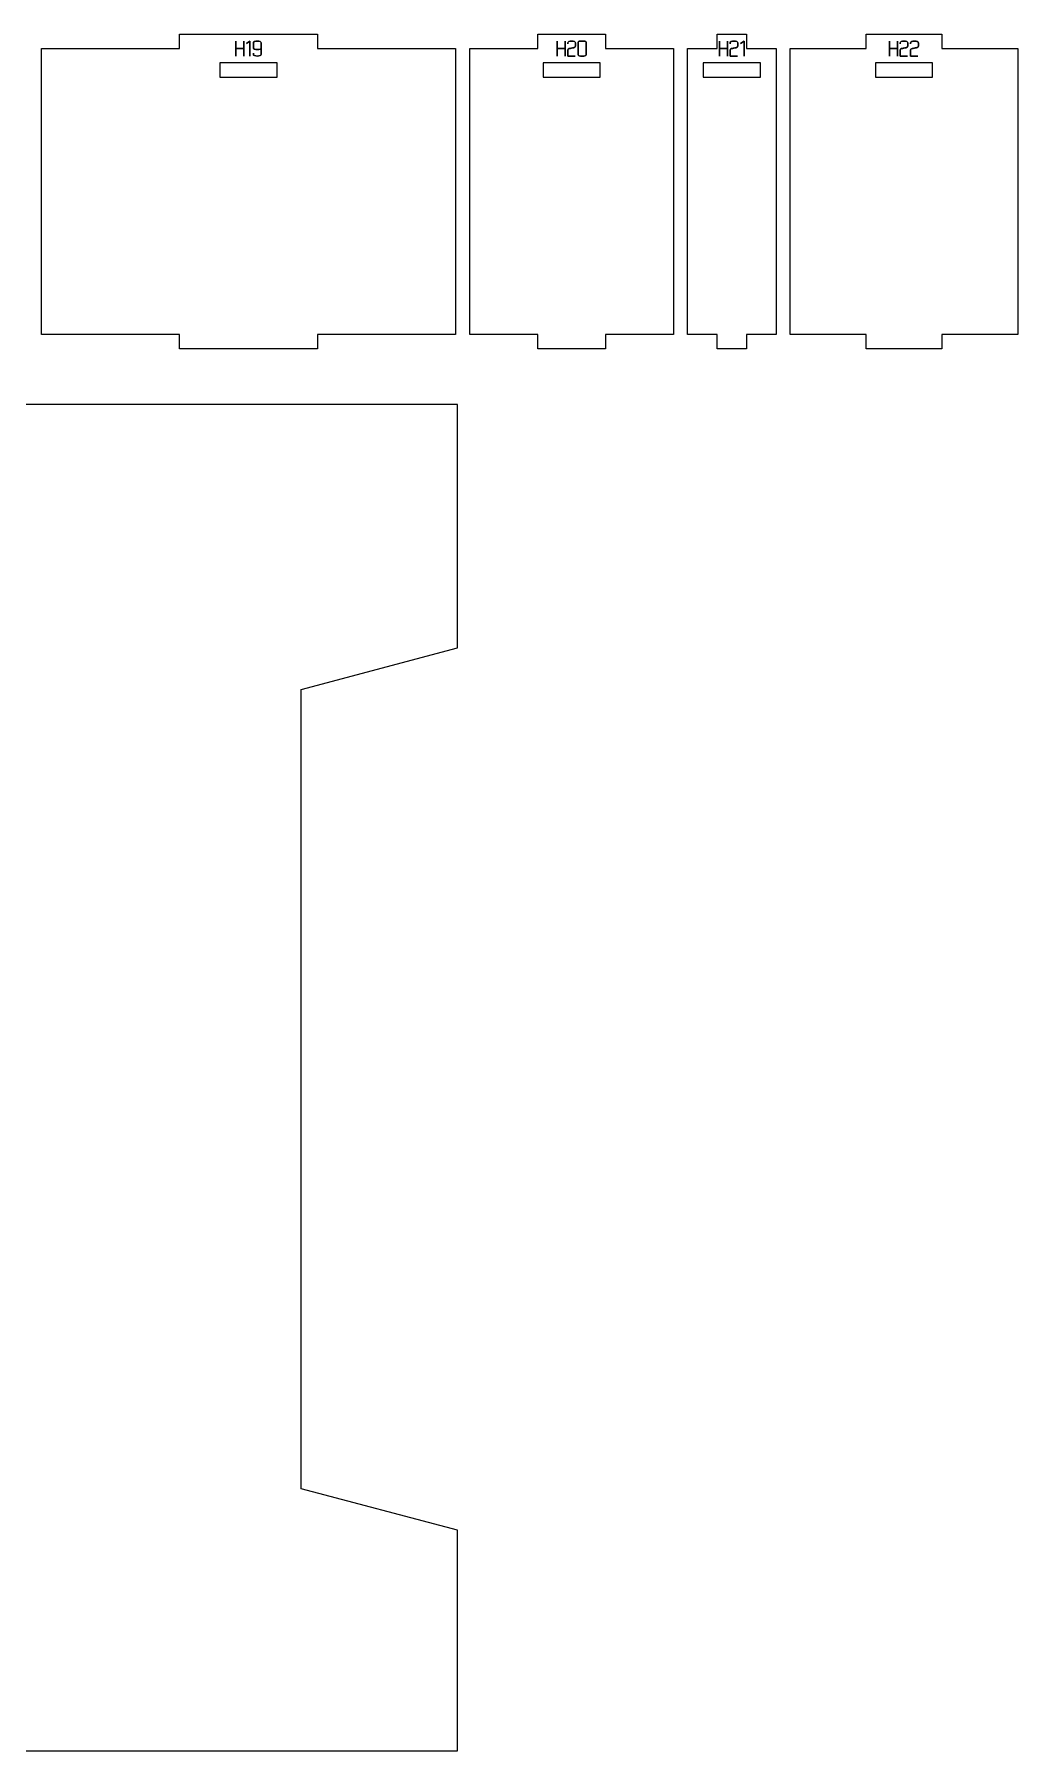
# Model space of a CAD drawing. Header units: centimetres. Extents: x -250 to 250, y -508 to 508.
# Drawn here: x -128.08 to -107.43, y -171.23 to -135.21 of the extents above; entities that cross this region are included whole.
import ezdxf

# ---------------------------------------------------------------- set-up
doc = ezdxf.new("R2010")
doc.units = ezdxf.units.CM
doc.header["$MEASUREMENT"] = 0
doc.layers.add('Capa 1', color=7, linetype='Continuous')

msp = doc.modelspace()

# ---------------------------------------------------------------- linework, layer by layer
at = {"layer": 'Capa 1', "color": 240, "lineweight": 9}
for points, knots in [([(-127.93454, -135.50568), (-127.93454, -135.50568), (-127.93454, -141.50568), (-127.93454, -141.50568), (-127.93454, -141.50568), (-125.03489, -141.50568), (-125.03489, -141.50568), (-125.03489, -141.50568), (-125.03489, -141.80568), (-125.03489, -141.80568), (-125.03489, -141.80568), (-122.13524, -141.80568), (-122.13524, -141.80568), (-122.13524, -141.80568), (-122.13524, -141.50568), (-122.13524, -141.50568), (-122.13524, -141.50568), (-119.2356, -141.50568), (-119.2356, -141.50568), (-119.2356, -141.50568), (-119.2356, -135.50568), (-119.2356, -135.50568), (-119.2356, -135.50568), (-122.13524, -135.50568), (-122.13524, -135.50568), (-122.13524, -135.50568), (-122.13524, -135.20568), (-122.13524, -135.20568), (-122.13524, -135.20568), (-125.03489, -135.20568), (-125.03489, -135.20568), (-125.03489, -135.20568), (-125.03489, -135.50568), (-125.03489, -135.50568), (-125.03489, -135.50568), (-127.93454, -135.50568), (-127.93454, -135.50568)], [0, 0, 0, 0, 0.08333333, 0.08333333, 0.08333333, 0.16666667, 0.16666667, 0.16666667, 0.25, 0.25, 0.25, 0.33333333, 0.33333333, 0.33333333, 0.41666667, 0.41666667, 0.41666667, 0.5, 0.5, 0.5, 0.58333333, 0.58333333, 0.58333333, 0.66666667, 0.66666667, 0.66666667, 0.75, 0.75, 0.75, 0.83333333, 0.83333333, 0.83333333, 0.91666667, 0.91666667, 0.91666667, 1, 1, 1, 1]), ([(-118.9356, -135.50568), (-118.9356, -135.50568), (-118.9356, -141.50568), (-118.9356, -141.50568), (-118.9356, -141.50568), (-117.51144, -141.50568), (-117.51144, -141.50568), (-117.51144, -141.50568), (-117.51144, -141.80568), (-117.51144, -141.80568), (-117.51144, -141.80568), (-116.08728, -141.80568), (-116.08728, -141.80568), (-116.08728, -141.80568), (-116.08728, -141.50568), (-116.08728, -141.50568), (-116.08728, -141.50568), (-114.66312, -141.50568), (-114.66312, -141.50568), (-114.66312, -141.50568), (-114.66312, -135.50568), (-114.66312, -135.50568), (-114.66312, -135.50568), (-116.08728, -135.50568), (-116.08728, -135.50568), (-116.08728, -135.50568), (-116.08728, -135.20568), (-116.08728, -135.20568), (-116.08728, -135.20568), (-117.51144, -135.20568), (-117.51144, -135.20568), (-117.51144, -135.20568), (-117.51144, -135.50568), (-117.51144, -135.50568), (-117.51144, -135.50568), (-118.9356, -135.50568), (-118.9356, -135.50568)], [0, 0, 0, 0, 0.08333333, 0.08333333, 0.08333333, 0.16666667, 0.16666667, 0.16666667, 0.25, 0.25, 0.25, 0.33333333, 0.33333333, 0.33333333, 0.41666667, 0.41666667, 0.41666667, 0.5, 0.5, 0.5, 0.58333333, 0.58333333, 0.58333333, 0.66666667, 0.66666667, 0.66666667, 0.75, 0.75, 0.75, 0.83333333, 0.83333333, 0.83333333, 0.91666667, 0.91666667, 0.91666667, 1, 1, 1, 1]), ([(-114.36312, -135.50568), (-114.36312, -135.50568), (-114.36312, -141.50568), (-114.36312, -141.50568), (-114.36312, -141.50568), (-113.74444, -141.50568), (-113.74444, -141.50568), (-113.74444, -141.50568), (-113.74444, -141.80568), (-113.74444, -141.80568), (-113.74444, -141.80568), (-113.12577, -141.80568), (-113.12577, -141.80568), (-113.12577, -141.80568), (-113.12577, -141.50568), (-113.12577, -141.50568), (-113.12577, -141.50568), (-112.50709, -141.50568), (-112.50709, -141.50568), (-112.50709, -141.50568), (-112.50709, -135.50568), (-112.50709, -135.50568), (-112.50709, -135.50568), (-113.12577, -135.50568), (-113.12577, -135.50568), (-113.12577, -135.50568), (-113.12577, -135.20568), (-113.12577, -135.20568), (-113.12577, -135.20568), (-113.74444, -135.20568), (-113.74444, -135.20568), (-113.74444, -135.20568), (-113.74444, -135.50568), (-113.74444, -135.50568), (-113.74444, -135.50568), (-114.36312, -135.50568), (-114.36312, -135.50568)], [0, 0, 0, 0, 0.08333333, 0.08333333, 0.08333333, 0.16666667, 0.16666667, 0.16666667, 0.25, 0.25, 0.25, 0.33333333, 0.33333333, 0.33333333, 0.41666667, 0.41666667, 0.41666667, 0.5, 0.5, 0.5, 0.58333333, 0.58333333, 0.58333333, 0.66666667, 0.66666667, 0.66666667, 0.75, 0.75, 0.75, 0.83333333, 0.83333333, 0.83333333, 0.91666667, 0.91666667, 0.91666667, 1, 1, 1, 1]), ([(-112.20709, -135.50568), (-112.20709, -135.50568), (-112.20709, -141.50568), (-112.20709, -141.50568), (-112.20709, -141.50568), (-110.61531, -141.50568), (-110.61531, -141.50568), (-110.61531, -141.50568), (-110.61531, -141.80568), (-110.61531, -141.80568), (-110.61531, -141.80568), (-109.02352, -141.80568), (-109.02352, -141.80568), (-109.02352, -141.80568), (-109.02352, -141.50568), (-109.02352, -141.50568), (-109.02352, -141.50568), (-107.43174, -141.50568), (-107.43174, -141.50568), (-107.43174, -141.50568), (-107.43174, -135.50568), (-107.43174, -135.50568), (-107.43174, -135.50568), (-109.02352, -135.50568), (-109.02352, -135.50568), (-109.02352, -135.50568), (-109.02352, -135.20568), (-109.02352, -135.20568), (-109.02352, -135.20568), (-110.61531, -135.20568), (-110.61531, -135.20568), (-110.61531, -135.20568), (-110.61531, -135.50568), (-110.61531, -135.50568), (-110.61531, -135.50568), (-112.20709, -135.50568), (-112.20709, -135.50568)], [0, 0, 0, 0, 0.08333333, 0.08333333, 0.08333333, 0.16666667, 0.16666667, 0.16666667, 0.25, 0.25, 0.25, 0.33333333, 0.33333333, 0.33333333, 0.41666667, 0.41666667, 0.41666667, 0.5, 0.5, 0.5, 0.58333333, 0.58333333, 0.58333333, 0.66666667, 0.66666667, 0.66666667, 0.75, 0.75, 0.75, 0.83333333, 0.83333333, 0.83333333, 0.91666667, 0.91666667, 0.91666667, 1, 1, 1, 1]), ([(-124.18507, -135.80591), (-124.18507, -135.80591), (-122.98507, -135.80591), (-122.98507, -135.80591), (-122.98507, -135.80591), (-122.98507, -136.10591), (-122.98507, -136.10591), (-122.98507, -136.10591), (-124.18507, -136.10591), (-124.18507, -136.10591), (-124.18507, -136.10591), (-124.18507, -135.80591), (-124.18507, -135.80591)], [0, 0, 0, 0, 0.25, 0.25, 0.25, 0.5, 0.5, 0.5, 0.75, 0.75, 0.75, 1, 1, 1, 1]), ([(-117.39936, -135.80591), (-117.39936, -135.80591), (-116.19936, -135.80591), (-116.19936, -135.80591), (-116.19936, -135.80591), (-116.19936, -136.10591), (-116.19936, -136.10591), (-116.19936, -136.10591), (-117.39936, -136.10591), (-117.39936, -136.10591), (-117.39936, -136.10591), (-117.39936, -135.80591), (-117.39936, -135.80591)], [0, 0, 0, 0, 0.25, 0.25, 0.25, 0.5, 0.5, 0.5, 0.75, 0.75, 0.75, 1, 1, 1, 1]), ([(-114.0351, -135.80591), (-114.0351, -135.80591), (-112.8351, -135.80591), (-112.8351, -135.80591), (-112.8351, -135.80591), (-112.8351, -136.10591), (-112.8351, -136.10591), (-112.8351, -136.10591), (-114.0351, -136.10591), (-114.0351, -136.10591), (-114.0351, -136.10591), (-114.0351, -135.80591), (-114.0351, -135.80591)], [0, 0, 0, 0, 0.25, 0.25, 0.25, 0.5, 0.5, 0.5, 0.75, 0.75, 0.75, 1, 1, 1, 1]), ([(-110.41941, -135.80591), (-110.41941, -135.80591), (-109.21941, -135.80591), (-109.21941, -135.80591), (-109.21941, -135.80591), (-109.21941, -136.10591), (-109.21941, -136.10591), (-109.21941, -136.10591), (-110.41941, -136.10591), (-110.41941, -136.10591), (-110.41941, -136.10591), (-110.41941, -135.80591), (-110.41941, -135.80591)], [0, 0, 0, 0, 0.25, 0.25, 0.25, 0.5, 0.5, 0.5, 0.75, 0.75, 0.75, 1, 1, 1, 1])]:
    msp.add_open_spline(points, degree=3, knots=knots, dxfattribs=at)
at = {"layer": 'Capa 1', "color": 114, "lineweight": 9}
for points, knots in [([(-123.85107, -135.66288), (-123.85107, -135.66288), (-123.85107, -135.34644), (-123.85107, -135.34644), (-123.85107, -135.34644), (-123.85107, -135.50237), (-123.85107, -135.50237), (-123.85107, -135.50237), (-123.68689, -135.50237), (-123.68689, -135.50237), (-123.68689, -135.50237), (-123.68689, -135.34644), (-123.68689, -135.34644), (-123.68689, -135.34644), (-123.68689, -135.66288), (-123.68689, -135.66288), (-123.68689, -135.66288), (-123.68689, -135.50237), (-123.68689, -135.50237), (-123.68689, -135.50237), (-123.85107, -135.50237), (-123.85107, -135.50237), (-123.85107, -135.50237), (-123.85107, -135.66288), (-123.85107, -135.66288)], [0, 0, 0, 0, 0.125, 0.125, 0.125, 0.25, 0.25, 0.25, 0.375, 0.375, 0.375, 0.5, 0.5, 0.5, 0.625, 0.625, 0.625, 0.75, 0.75, 0.75, 0.875, 0.875, 0.875, 1, 1, 1, 1]), ([(-123.55481, -135.34598), (-123.55481, -135.34598), (-123.63094, -135.39872), (-123.63094, -135.39872), (-123.63094, -135.39872), (-123.55481, -135.34598), (-123.55481, -135.34598), (-123.55481, -135.34598), (-123.55481, -135.66288), (-123.55481, -135.66288), (-123.55481, -135.66288), (-123.55481, -135.34598), (-123.55481, -135.34598)], [0, 0, 0, 0, 0.25, 0.25, 0.25, 0.5, 0.5, 0.5, 0.75, 0.75, 0.75, 1, 1, 1, 1]), ([(-123.48418, -135.48907), (-123.48418, -135.49885), (-123.47631, -135.50718), (-123.46056, -135.51406), (-123.44482, -135.52094), (-123.42517, -135.52438), (-123.40163, -135.52438), (-123.37839, -135.52499), (-123.35883, -135.52216), (-123.34293, -135.5159), (-123.32703, -135.50963), (-123.31908, -135.50068), (-123.31908, -135.48907), (-123.31908, -135.48907), (-123.31908, -135.38175), (-123.31908, -135.38175), (-123.31908, -135.37197), (-123.32695, -135.36364), (-123.3427, -135.35676), (-123.35844, -135.34988), (-123.37809, -135.34644), (-123.40163, -135.34644), (-123.42517, -135.34644), (-123.44482, -135.34988), (-123.46056, -135.35676), (-123.47631, -135.36364), (-123.48418, -135.37197), (-123.48418, -135.38175), (-123.48418, -135.38175), (-123.48418, -135.48907), (-123.48418, -135.48907)], [0, 0, 0, 0, 0.1, 0.1, 0.1, 0.2, 0.2, 0.2, 0.3, 0.3, 0.3, 0.4, 0.4, 0.4, 0.5, 0.5, 0.5, 0.6, 0.6, 0.6, 0.7, 0.7, 0.7, 0.8, 0.8, 0.8, 0.9, 0.9, 0.9, 1, 1, 1, 1]), ([(-123.40163, -135.66288), (-123.42517, -135.66288), (-123.44482, -135.65944), (-123.46056, -135.65256), (-123.47631, -135.64568), (-123.48418, -135.63735), (-123.48418, -135.62757), (-123.48418, -135.62757), (-123.48418, -135.60234), (-123.48418, -135.60234), (-123.48418, -135.60234), (-123.48418, -135.62757), (-123.48418, -135.62757), (-123.48418, -135.63735), (-123.47631, -135.64568), (-123.46056, -135.65256), (-123.44482, -135.65944), (-123.42517, -135.66288), (-123.40163, -135.66288), (-123.37809, -135.66288), (-123.35844, -135.65944), (-123.3427, -135.65256), (-123.32695, -135.64568), (-123.31908, -135.63735), (-123.31908, -135.62757), (-123.31908, -135.62757), (-123.31908, -135.48907), (-123.31908, -135.48907), (-123.31908, -135.50068), (-123.32703, -135.50963), (-123.34293, -135.5159), (-123.35883, -135.52216), (-123.37839, -135.52499), (-123.40163, -135.52438), (-123.42517, -135.52438), (-123.44482, -135.52094), (-123.46056, -135.51406), (-123.47631, -135.50718), (-123.48418, -135.49885), (-123.48418, -135.48907), (-123.48418, -135.48907), (-123.48418, -135.38175), (-123.48418, -135.38175), (-123.48418, -135.37197), (-123.47631, -135.36364), (-123.46056, -135.35676), (-123.44482, -135.34988), (-123.42517, -135.34644), (-123.40163, -135.34644), (-123.37809, -135.34644), (-123.35844, -135.34988), (-123.3427, -135.35676), (-123.32695, -135.36364), (-123.31908, -135.37197), (-123.31908, -135.38175), (-123.31908, -135.38175), (-123.31908, -135.48907), (-123.31908, -135.48907), (-123.31908, -135.48907), (-123.31908, -135.62757), (-123.31908, -135.62757), (-123.31908, -135.63735), (-123.32695, -135.64568), (-123.3427, -135.65256), (-123.35844, -135.65944), (-123.37809, -135.66288), (-123.40163, -135.66288)], [0, 0, 0, 0, 0.04545455, 0.04545455, 0.04545455, 0.09090909, 0.09090909, 0.09090909, 0.13636364, 0.13636364, 0.13636364, 0.18181818, 0.18181818, 0.18181818, 0.22727273, 0.22727273, 0.22727273, 0.27272727, 0.27272727, 0.27272727, 0.31818182, 0.31818182, 0.31818182, 0.36363636, 0.36363636, 0.36363636, 0.40909091, 0.40909091, 0.40909091, 0.45454545, 0.45454545, 0.45454545, 0.5, 0.5, 0.5, 0.54545455, 0.54545455, 0.54545455, 0.59090909, 0.59090909, 0.59090909, 0.63636364, 0.63636364, 0.63636364, 0.68181818, 0.68181818, 0.68181818, 0.72727273, 0.72727273, 0.72727273, 0.77272727, 0.77272727, 0.77272727, 0.81818182, 0.81818182, 0.81818182, 0.86363636, 0.86363636, 0.86363636, 0.90909091, 0.90909091, 0.90909091, 0.95454545, 0.95454545, 0.95454545, 1, 1, 1, 1]), ([(-117.10204, -135.66288), (-117.10204, -135.66288), (-117.10204, -135.34644), (-117.10204, -135.34644), (-117.10204, -135.34644), (-117.10204, -135.50237), (-117.10204, -135.50237), (-117.10204, -135.50237), (-116.93786, -135.50237), (-116.93786, -135.50237), (-116.93786, -135.50237), (-116.93786, -135.34644), (-116.93786, -135.34644), (-116.93786, -135.34644), (-116.93786, -135.66288), (-116.93786, -135.66288), (-116.93786, -135.66288), (-116.93786, -135.50237), (-116.93786, -135.50237), (-116.93786, -135.50237), (-117.10204, -135.50237), (-117.10204, -135.50237), (-117.10204, -135.50237), (-117.10204, -135.66288), (-117.10204, -135.66288)], [0, 0, 0, 0, 0.125, 0.125, 0.125, 0.25, 0.25, 0.25, 0.375, 0.375, 0.375, 0.5, 0.5, 0.5, 0.625, 0.625, 0.625, 0.75, 0.75, 0.75, 0.875, 0.875, 0.875, 1, 1, 1, 1]), ([(-116.88237, -135.66288), (-116.88237, -135.66288), (-116.88237, -135.53034), (-116.88237, -135.53034), (-116.88145, -135.51842), (-116.8706, -135.50925), (-116.84981, -135.50283), (-116.84125, -135.50221), (-116.83307, -135.50122), (-116.82527, -135.49984), (-116.81748, -135.49847), (-116.8096, -135.49702), (-116.80165, -135.49549), (-116.78698, -135.49304), (-116.77574, -135.49105), (-116.76795, -135.48953), (-116.76015, -135.488), (-116.75258, -135.48601), (-116.74524, -135.48356), (-116.72629, -135.47653), (-116.71681, -135.46751), (-116.71681, -135.45651), (-116.71681, -135.45651), (-116.71681, -135.38175), (-116.71681, -135.38175), (-116.71681, -135.37197), (-116.72468, -135.36364), (-116.74043, -135.35676), (-116.75617, -135.34988), (-116.77582, -135.34644), (-116.79936, -135.34644), (-116.8229, -135.34644), (-116.84255, -135.34988), (-116.85829, -135.35676), (-116.87404, -135.36364), (-116.88191, -135.37197), (-116.88191, -135.38175), (-116.88191, -135.38175), (-116.88191, -135.40422), (-116.88191, -135.40422), (-116.88191, -135.40422), (-116.88191, -135.38175), (-116.88191, -135.38175), (-116.88191, -135.37197), (-116.87404, -135.36364), (-116.85829, -135.35676), (-116.84255, -135.34988), (-116.8229, -135.34644), (-116.79936, -135.34644), (-116.77582, -135.34644), (-116.75617, -135.34988), (-116.74043, -135.35676), (-116.72468, -135.36364), (-116.71681, -135.37197), (-116.71681, -135.38175), (-116.71681, -135.38175), (-116.71681, -135.45651), (-116.71681, -135.45651), (-116.71681, -135.46751), (-116.72629, -135.47653), (-116.74524, -135.48356), (-116.75258, -135.48601), (-116.76015, -135.488), (-116.76795, -135.48953), (-116.77574, -135.49105), (-116.78698, -135.49304), (-116.80165, -135.49549), (-116.8096, -135.49702), (-116.81748, -135.49847), (-116.82527, -135.49984), (-116.83307, -135.50122), (-116.84125, -135.50221), (-116.84981, -135.50283), (-116.8706, -135.50925), (-116.88145, -135.51842), (-116.88237, -135.53034), (-116.88237, -135.53034), (-116.88237, -135.66288), (-116.88237, -135.66288), (-116.88237, -135.66288), (-116.72552, -135.66288), (-116.72552, -135.66288), (-116.72552, -135.66288), (-116.88237, -135.66288), (-116.88237, -135.66288)], [0, 0, 0, 0, 0.03571429, 0.03571429, 0.03571429, 0.07142857, 0.07142857, 0.07142857, 0.10714286, 0.10714286, 0.10714286, 0.14285714, 0.14285714, 0.14285714, 0.17857143, 0.17857143, 0.17857143, 0.21428571, 0.21428571, 0.21428571, 0.25, 0.25, 0.25, 0.28571429, 0.28571429, 0.28571429, 0.32142857, 0.32142857, 0.32142857, 0.35714286, 0.35714286, 0.35714286, 0.39285714, 0.39285714, 0.39285714, 0.42857143, 0.42857143, 0.42857143, 0.46428571, 0.46428571, 0.46428571, 0.5, 0.5, 0.5, 0.53571429, 0.53571429, 0.53571429, 0.57142857, 0.57142857, 0.57142857, 0.60714286, 0.60714286, 0.60714286, 0.64285714, 0.64285714, 0.64285714, 0.67857143, 0.67857143, 0.67857143, 0.71428571, 0.71428571, 0.71428571, 0.75, 0.75, 0.75, 0.78571429, 0.78571429, 0.78571429, 0.82142857, 0.82142857, 0.82142857, 0.85714286, 0.85714286, 0.85714286, 0.89285714, 0.89285714, 0.89285714, 0.92857143, 0.92857143, 0.92857143, 0.96428571, 0.96428571, 0.96428571, 1, 1, 1, 1]), ([(-116.66178, -135.63903), (-116.66178, -135.64882), (-116.65391, -135.65524), (-116.63816, -135.65829), (-116.62242, -135.66135), (-116.60277, -135.66288), (-116.57923, -135.66288), (-116.55569, -135.66288), (-116.53604, -135.66135), (-116.5203, -135.65829), (-116.50455, -135.65524), (-116.49668, -135.64882), (-116.49668, -135.63903), (-116.49668, -135.63903), (-116.49668, -135.37075), (-116.49668, -135.37075), (-116.49668, -135.36096), (-116.50455, -135.35446), (-116.5203, -135.35125), (-116.53604, -135.34804), (-116.55569, -135.34644), (-116.57923, -135.34644), (-116.60277, -135.34644), (-116.62242, -135.34804), (-116.63816, -135.35125), (-116.65391, -135.35446), (-116.66178, -135.36096), (-116.66178, -135.37075), (-116.66178, -135.37075), (-116.66178, -135.63903), (-116.66178, -135.63903)], [0, 0, 0, 0, 0.1, 0.1, 0.1, 0.2, 0.2, 0.2, 0.3, 0.3, 0.3, 0.4, 0.4, 0.4, 0.5, 0.5, 0.5, 0.6, 0.6, 0.6, 0.7, 0.7, 0.7, 0.8, 0.8, 0.8, 0.9, 0.9, 0.9, 1, 1, 1, 1]), ([(-116.49668, -135.63903), (-116.49668, -135.64882), (-116.50455, -135.65524), (-116.5203, -135.65829), (-116.53604, -135.66135), (-116.55569, -135.66288), (-116.57923, -135.66288), (-116.60277, -135.66288), (-116.62242, -135.66135), (-116.63816, -135.65829), (-116.65391, -135.65524), (-116.66178, -135.64882), (-116.66178, -135.63903), (-116.66178, -135.63903), (-116.66178, -135.37075), (-116.66178, -135.37075), (-116.66178, -135.36096), (-116.65391, -135.35446), (-116.63816, -135.35125), (-116.62242, -135.34804), (-116.60277, -135.34644), (-116.57923, -135.34644), (-116.55569, -135.34644), (-116.53604, -135.34804), (-116.5203, -135.35125), (-116.50455, -135.35446), (-116.49668, -135.36096), (-116.49668, -135.37075), (-116.49668, -135.37075), (-116.49668, -135.63903), (-116.49668, -135.63903)], [0, 0, 0, 0, 0.1, 0.1, 0.1, 0.2, 0.2, 0.2, 0.3, 0.3, 0.3, 0.4, 0.4, 0.4, 0.5, 0.5, 0.5, 0.6, 0.6, 0.6, 0.7, 0.7, 0.7, 0.8, 0.8, 0.8, 0.9, 0.9, 0.9, 1, 1, 1, 1]), ([(-113.6933, -135.66288), (-113.6933, -135.66288), (-113.6933, -135.34644), (-113.6933, -135.34644), (-113.6933, -135.34644), (-113.6933, -135.50237), (-113.6933, -135.50237), (-113.6933, -135.50237), (-113.52912, -135.50237), (-113.52912, -135.50237), (-113.52912, -135.50237), (-113.52912, -135.34644), (-113.52912, -135.34644), (-113.52912, -135.34644), (-113.52912, -135.66288), (-113.52912, -135.66288), (-113.52912, -135.66288), (-113.52912, -135.50237), (-113.52912, -135.50237), (-113.52912, -135.50237), (-113.6933, -135.50237), (-113.6933, -135.50237), (-113.6933, -135.50237), (-113.6933, -135.66288), (-113.6933, -135.66288)], [0, 0, 0, 0, 0.125, 0.125, 0.125, 0.25, 0.25, 0.25, 0.375, 0.375, 0.375, 0.5, 0.5, 0.5, 0.625, 0.625, 0.625, 0.75, 0.75, 0.75, 0.875, 0.875, 0.875, 1, 1, 1, 1]), ([(-113.47363, -135.66288), (-113.47363, -135.66288), (-113.47363, -135.53034), (-113.47363, -135.53034), (-113.47271, -135.51842), (-113.46186, -135.50925), (-113.44107, -135.50283), (-113.43251, -135.50221), (-113.42433, -135.50122), (-113.41653, -135.49984), (-113.40874, -135.49847), (-113.40086, -135.49702), (-113.39291, -135.49549), (-113.37824, -135.49304), (-113.367, -135.49105), (-113.35921, -135.48953), (-113.35141, -135.488), (-113.34384, -135.48601), (-113.3365, -135.48356), (-113.31755, -135.47653), (-113.30807, -135.46751), (-113.30807, -135.45651), (-113.30807, -135.45651), (-113.30807, -135.38175), (-113.30807, -135.38175), (-113.30807, -135.37197), (-113.31594, -135.36364), (-113.33169, -135.35676), (-113.34743, -135.34988), (-113.36708, -135.34644), (-113.39062, -135.34644), (-113.41416, -135.34644), (-113.43381, -135.34988), (-113.44955, -135.35676), (-113.4653, -135.36364), (-113.47317, -135.37197), (-113.47317, -135.38175), (-113.47317, -135.38175), (-113.47317, -135.40422), (-113.47317, -135.40422), (-113.47317, -135.40422), (-113.47317, -135.38175), (-113.47317, -135.38175), (-113.47317, -135.37197), (-113.4653, -135.36364), (-113.44955, -135.35676), (-113.43381, -135.34988), (-113.41416, -135.34644), (-113.39062, -135.34644), (-113.36708, -135.34644), (-113.34743, -135.34988), (-113.33169, -135.35676), (-113.31594, -135.36364), (-113.30807, -135.37197), (-113.30807, -135.38175), (-113.30807, -135.38175), (-113.30807, -135.45651), (-113.30807, -135.45651), (-113.30807, -135.46751), (-113.31755, -135.47653), (-113.3365, -135.48356), (-113.34384, -135.48601), (-113.35141, -135.488), (-113.35921, -135.48953), (-113.367, -135.49105), (-113.37824, -135.49304), (-113.39291, -135.49549), (-113.40086, -135.49702), (-113.40874, -135.49847), (-113.41653, -135.49984), (-113.42433, -135.50122), (-113.43251, -135.50221), (-113.44107, -135.50283), (-113.46186, -135.50925), (-113.47271, -135.51842), (-113.47363, -135.53034), (-113.47363, -135.53034), (-113.47363, -135.66288), (-113.47363, -135.66288), (-113.47363, -135.66288), (-113.31678, -135.66288), (-113.31678, -135.66288), (-113.31678, -135.66288), (-113.47363, -135.66288), (-113.47363, -135.66288)], [0, 0, 0, 0, 0.03571429, 0.03571429, 0.03571429, 0.07142857, 0.07142857, 0.07142857, 0.10714286, 0.10714286, 0.10714286, 0.14285714, 0.14285714, 0.14285714, 0.17857143, 0.17857143, 0.17857143, 0.21428571, 0.21428571, 0.21428571, 0.25, 0.25, 0.25, 0.28571429, 0.28571429, 0.28571429, 0.32142857, 0.32142857, 0.32142857, 0.35714286, 0.35714286, 0.35714286, 0.39285714, 0.39285714, 0.39285714, 0.42857143, 0.42857143, 0.42857143, 0.46428571, 0.46428571, 0.46428571, 0.5, 0.5, 0.5, 0.53571429, 0.53571429, 0.53571429, 0.57142857, 0.57142857, 0.57142857, 0.60714286, 0.60714286, 0.60714286, 0.64285714, 0.64285714, 0.64285714, 0.67857143, 0.67857143, 0.67857143, 0.71428571, 0.71428571, 0.71428571, 0.75, 0.75, 0.75, 0.78571429, 0.78571429, 0.78571429, 0.82142857, 0.82142857, 0.82142857, 0.85714286, 0.85714286, 0.85714286, 0.89285714, 0.89285714, 0.89285714, 0.92857143, 0.92857143, 0.92857143, 0.96428571, 0.96428571, 0.96428571, 1, 1, 1, 1]), ([(-113.17691, -135.34598), (-113.17691, -135.34598), (-113.25304, -135.39872), (-113.25304, -135.39872), (-113.25304, -135.39872), (-113.17691, -135.34598), (-113.17691, -135.34598), (-113.17691, -135.34598), (-113.17691, -135.66288), (-113.17691, -135.66288), (-113.17691, -135.66288), (-113.17691, -135.34598), (-113.17691, -135.34598)], [0, 0, 0, 0, 0.25, 0.25, 0.25, 0.5, 0.5, 0.5, 0.75, 0.75, 0.75, 1, 1, 1, 1]), ([(-110.12209, -135.66288), (-110.12209, -135.66288), (-110.12209, -135.34644), (-110.12209, -135.34644), (-110.12209, -135.34644), (-110.12209, -135.50237), (-110.12209, -135.50237), (-110.12209, -135.50237), (-109.95791, -135.50237), (-109.95791, -135.50237), (-109.95791, -135.50237), (-109.95791, -135.34644), (-109.95791, -135.34644), (-109.95791, -135.34644), (-109.95791, -135.66288), (-109.95791, -135.66288), (-109.95791, -135.66288), (-109.95791, -135.50237), (-109.95791, -135.50237), (-109.95791, -135.50237), (-110.12209, -135.50237), (-110.12209, -135.50237), (-110.12209, -135.50237), (-110.12209, -135.66288), (-110.12209, -135.66288)], [0, 0, 0, 0, 0.125, 0.125, 0.125, 0.25, 0.25, 0.25, 0.375, 0.375, 0.375, 0.5, 0.5, 0.5, 0.625, 0.625, 0.625, 0.75, 0.75, 0.75, 0.875, 0.875, 0.875, 1, 1, 1, 1]), ([(-109.90242, -135.66288), (-109.90242, -135.66288), (-109.90242, -135.53034), (-109.90242, -135.53034), (-109.9015, -135.51842), (-109.89065, -135.50925), (-109.86986, -135.50283), (-109.8613, -135.50221), (-109.85312, -135.50122), (-109.84532, -135.49984), (-109.83753, -135.49847), (-109.82965, -135.49702), (-109.8217, -135.49549), (-109.80703, -135.49304), (-109.79579, -135.49105), (-109.788, -135.48953), (-109.7802, -135.488), (-109.77263, -135.48601), (-109.76529, -135.48356), (-109.74634, -135.47653), (-109.73686, -135.46751), (-109.73686, -135.45651), (-109.73686, -135.45651), (-109.73686, -135.38175), (-109.73686, -135.38175), (-109.73686, -135.37197), (-109.74473, -135.36364), (-109.76048, -135.35676), (-109.77622, -135.34988), (-109.79587, -135.34644), (-109.81941, -135.34644), (-109.84295, -135.34644), (-109.8626, -135.34988), (-109.87834, -135.35676), (-109.89409, -135.36364), (-109.90196, -135.37197), (-109.90196, -135.38175), (-109.90196, -135.38175), (-109.90196, -135.40422), (-109.90196, -135.40422), (-109.90196, -135.40422), (-109.90196, -135.38175), (-109.90196, -135.38175), (-109.90196, -135.37197), (-109.89409, -135.36364), (-109.87834, -135.35676), (-109.8626, -135.34988), (-109.84295, -135.34644), (-109.81941, -135.34644), (-109.79587, -135.34644), (-109.77622, -135.34988), (-109.76048, -135.35676), (-109.74473, -135.36364), (-109.73686, -135.37197), (-109.73686, -135.38175), (-109.73686, -135.38175), (-109.73686, -135.45651), (-109.73686, -135.45651), (-109.73686, -135.46751), (-109.74634, -135.47653), (-109.76529, -135.48356), (-109.77263, -135.48601), (-109.7802, -135.488), (-109.788, -135.48953), (-109.79579, -135.49105), (-109.80703, -135.49304), (-109.8217, -135.49549), (-109.82965, -135.49702), (-109.83753, -135.49847), (-109.84532, -135.49984), (-109.85312, -135.50122), (-109.8613, -135.50221), (-109.86986, -135.50283), (-109.89065, -135.50925), (-109.9015, -135.51842), (-109.90242, -135.53034), (-109.90242, -135.53034), (-109.90242, -135.66288), (-109.90242, -135.66288), (-109.90242, -135.66288), (-109.74557, -135.66288), (-109.74557, -135.66288), (-109.74557, -135.66288), (-109.90242, -135.66288), (-109.90242, -135.66288)], [0, 0, 0, 0, 0.03571429, 0.03571429, 0.03571429, 0.07142857, 0.07142857, 0.07142857, 0.10714286, 0.10714286, 0.10714286, 0.14285714, 0.14285714, 0.14285714, 0.17857143, 0.17857143, 0.17857143, 0.21428571, 0.21428571, 0.21428571, 0.25, 0.25, 0.25, 0.28571429, 0.28571429, 0.28571429, 0.32142857, 0.32142857, 0.32142857, 0.35714286, 0.35714286, 0.35714286, 0.39285714, 0.39285714, 0.39285714, 0.42857143, 0.42857143, 0.42857143, 0.46428571, 0.46428571, 0.46428571, 0.5, 0.5, 0.5, 0.53571429, 0.53571429, 0.53571429, 0.57142857, 0.57142857, 0.57142857, 0.60714286, 0.60714286, 0.60714286, 0.64285714, 0.64285714, 0.64285714, 0.67857143, 0.67857143, 0.67857143, 0.71428571, 0.71428571, 0.71428571, 0.75, 0.75, 0.75, 0.78571429, 0.78571429, 0.78571429, 0.82142857, 0.82142857, 0.82142857, 0.85714286, 0.85714286, 0.85714286, 0.89285714, 0.89285714, 0.89285714, 0.92857143, 0.92857143, 0.92857143, 0.96428571, 0.96428571, 0.96428571, 1, 1, 1, 1]), ([(-109.68229, -135.66288), (-109.68229, -135.66288), (-109.68229, -135.53034), (-109.68229, -135.53034), (-109.68137, -135.51842), (-109.67052, -135.50925), (-109.64973, -135.50283), (-109.64117, -135.50221), (-109.63299, -135.50122), (-109.62519, -135.49984), (-109.6174, -135.49847), (-109.60952, -135.49702), (-109.60157, -135.49549), (-109.5869, -135.49304), (-109.57566, -135.49105), (-109.56787, -135.48953), (-109.56007, -135.488), (-109.5525, -135.48601), (-109.54516, -135.48356), (-109.52621, -135.47653), (-109.51673, -135.46751), (-109.51673, -135.45651), (-109.51673, -135.45651), (-109.51673, -135.38175), (-109.51673, -135.38175), (-109.51673, -135.37197), (-109.5246, -135.36364), (-109.54035, -135.35676), (-109.55609, -135.34988), (-109.57574, -135.34644), (-109.59928, -135.34644), (-109.62282, -135.34644), (-109.64247, -135.34988), (-109.65821, -135.35676), (-109.67396, -135.36364), (-109.68183, -135.37197), (-109.68183, -135.38175), (-109.68183, -135.38175), (-109.68183, -135.40422), (-109.68183, -135.40422), (-109.68183, -135.40422), (-109.68183, -135.38175), (-109.68183, -135.38175), (-109.68183, -135.37197), (-109.67396, -135.36364), (-109.65821, -135.35676), (-109.64247, -135.34988), (-109.62282, -135.34644), (-109.59928, -135.34644), (-109.57574, -135.34644), (-109.55609, -135.34988), (-109.54035, -135.35676), (-109.5246, -135.36364), (-109.51673, -135.37197), (-109.51673, -135.38175), (-109.51673, -135.38175), (-109.51673, -135.45651), (-109.51673, -135.45651), (-109.51673, -135.46751), (-109.52621, -135.47653), (-109.54516, -135.48356), (-109.5525, -135.48601), (-109.56007, -135.488), (-109.56787, -135.48953), (-109.57566, -135.49105), (-109.5869, -135.49304), (-109.60157, -135.49549), (-109.60952, -135.49702), (-109.6174, -135.49847), (-109.62519, -135.49984), (-109.63299, -135.50122), (-109.64117, -135.50221), (-109.64973, -135.50283), (-109.67052, -135.50925), (-109.68137, -135.51842), (-109.68229, -135.53034), (-109.68229, -135.53034), (-109.68229, -135.66288), (-109.68229, -135.66288), (-109.68229, -135.66288), (-109.52544, -135.66288), (-109.52544, -135.66288), (-109.52544, -135.66288), (-109.68229, -135.66288), (-109.68229, -135.66288)], [0, 0, 0, 0, 0.03571429, 0.03571429, 0.03571429, 0.07142857, 0.07142857, 0.07142857, 0.10714286, 0.10714286, 0.10714286, 0.14285714, 0.14285714, 0.14285714, 0.17857143, 0.17857143, 0.17857143, 0.21428571, 0.21428571, 0.21428571, 0.25, 0.25, 0.25, 0.28571429, 0.28571429, 0.28571429, 0.32142857, 0.32142857, 0.32142857, 0.35714286, 0.35714286, 0.35714286, 0.39285714, 0.39285714, 0.39285714, 0.42857143, 0.42857143, 0.42857143, 0.46428571, 0.46428571, 0.46428571, 0.5, 0.5, 0.5, 0.53571429, 0.53571429, 0.53571429, 0.57142857, 0.57142857, 0.57142857, 0.60714286, 0.60714286, 0.60714286, 0.64285714, 0.64285714, 0.64285714, 0.67857143, 0.67857143, 0.67857143, 0.71428571, 0.71428571, 0.71428571, 0.75, 0.75, 0.75, 0.78571429, 0.78571429, 0.78571429, 0.82142857, 0.82142857, 0.82142857, 0.85714286, 0.85714286, 0.85714286, 0.89285714, 0.89285714, 0.89285714, 0.92857143, 0.92857143, 0.92857143, 0.96428571, 0.96428571, 0.96428571, 1, 1, 1, 1]), ([(-122.48201, -148.95569), (-122.48201, -148.95569), (-122.48201, -165.73395), (-122.48201, -165.73395), (-122.48201, -165.73395), (-119.19833, -166.60352), (-119.19833, -166.60352), (-119.19833, -166.60352), (-119.19833, -171.23289), (-119.19833, -171.23289), (-119.19833, -171.23289), (-131.66764, -171.23289), (-131.66764, -171.23289), (-131.66764, -171.23289), (-131.66764, -166.49752), (-131.66764, -166.49752), (-131.66764, -166.49752), (-129.72335, -165.62795), (-129.72335, -165.62795), (-129.72335, -165.62795), (-129.72335, -161.01549), (-129.72335, -161.01549), (-129.72335, -161.01549), (-138.77081, -161.01549), (-138.77081, -161.01549), (-138.77081, -161.01549), (-138.77081, -165.63301), (-138.77081, -165.63301), (-138.77081, -165.63301), (-136.78332, -166.50258), (-136.78332, -166.50258), (-136.78332, -166.50258), (-136.78332, -171.23289), (-136.78332, -171.23289), (-136.78332, -171.23289), (-149.25264, -171.23289), (-149.25264, -171.23289), (-149.25264, -171.23289), (-149.25264, -166.60352), (-149.25264, -166.60352), (-149.25264, -166.60352), (-145.96895, -165.73395), (-145.96895, -165.73395), (-145.96895, -165.73395), (-145.96895, -148.95568), (-145.96895, -148.95568), (-145.96895, -148.95568), (-149.25264, -148.0861), (-149.25264, -148.0861), (-149.25264, -148.0861), (-149.25264, -142.97847), (-149.25264, -142.97847), (-149.25264, -142.97847), (-136.78332, -142.97847), (-136.78332, -142.97847), (-136.78332, -142.97847), (-136.78332, -147.85191), (-136.78332, -147.85191), (-136.78332, -147.85191), (-138.77081, -149.15627), (-138.77081, -149.15627), (-138.77081, -149.15627), (-138.77081, -155.41325), (-138.77081, -155.41325), (-138.77081, -155.41325), (-129.72335, -155.41325), (-129.72335, -155.41325), (-129.72335, -155.41325), (-129.72335, -149.06167), (-129.72335, -149.06167), (-129.72335, -149.06167), (-131.66764, -148.19209), (-131.66764, -148.19209), (-131.66764, -148.19209), (-131.66764, -142.97847), (-131.66764, -142.97847), (-131.66764, -142.97847), (-119.19833, -142.97847), (-119.19833, -142.97847), (-119.19833, -142.97847), (-119.19833, -148.08611), (-119.19833, -148.08611), (-119.19833, -148.08611), (-122.48201, -148.95569), (-122.48201, -148.95569)], [0, 0, 0, 0, 0.03571429, 0.03571429, 0.03571429, 0.07142857, 0.07142857, 0.07142857, 0.10714286, 0.10714286, 0.10714286, 0.14285714, 0.14285714, 0.14285714, 0.17857143, 0.17857143, 0.17857143, 0.21428571, 0.21428571, 0.21428571, 0.25, 0.25, 0.25, 0.28571429, 0.28571429, 0.28571429, 0.32142857, 0.32142857, 0.32142857, 0.35714286, 0.35714286, 0.35714286, 0.39285714, 0.39285714, 0.39285714, 0.42857143, 0.42857143, 0.42857143, 0.46428571, 0.46428571, 0.46428571, 0.5, 0.5, 0.5, 0.53571429, 0.53571429, 0.53571429, 0.57142857, 0.57142857, 0.57142857, 0.60714286, 0.60714286, 0.60714286, 0.64285714, 0.64285714, 0.64285714, 0.67857143, 0.67857143, 0.67857143, 0.71428571, 0.71428571, 0.71428571, 0.75, 0.75, 0.75, 0.78571429, 0.78571429, 0.78571429, 0.82142857, 0.82142857, 0.82142857, 0.85714286, 0.85714286, 0.85714286, 0.89285714, 0.89285714, 0.89285714, 0.92857143, 0.92857143, 0.92857143, 0.96428571, 0.96428571, 0.96428571, 1, 1, 1, 1])]:
    msp.add_open_spline(points, degree=3, knots=knots, dxfattribs=at)

doc.saveas('drawing.dxf')
